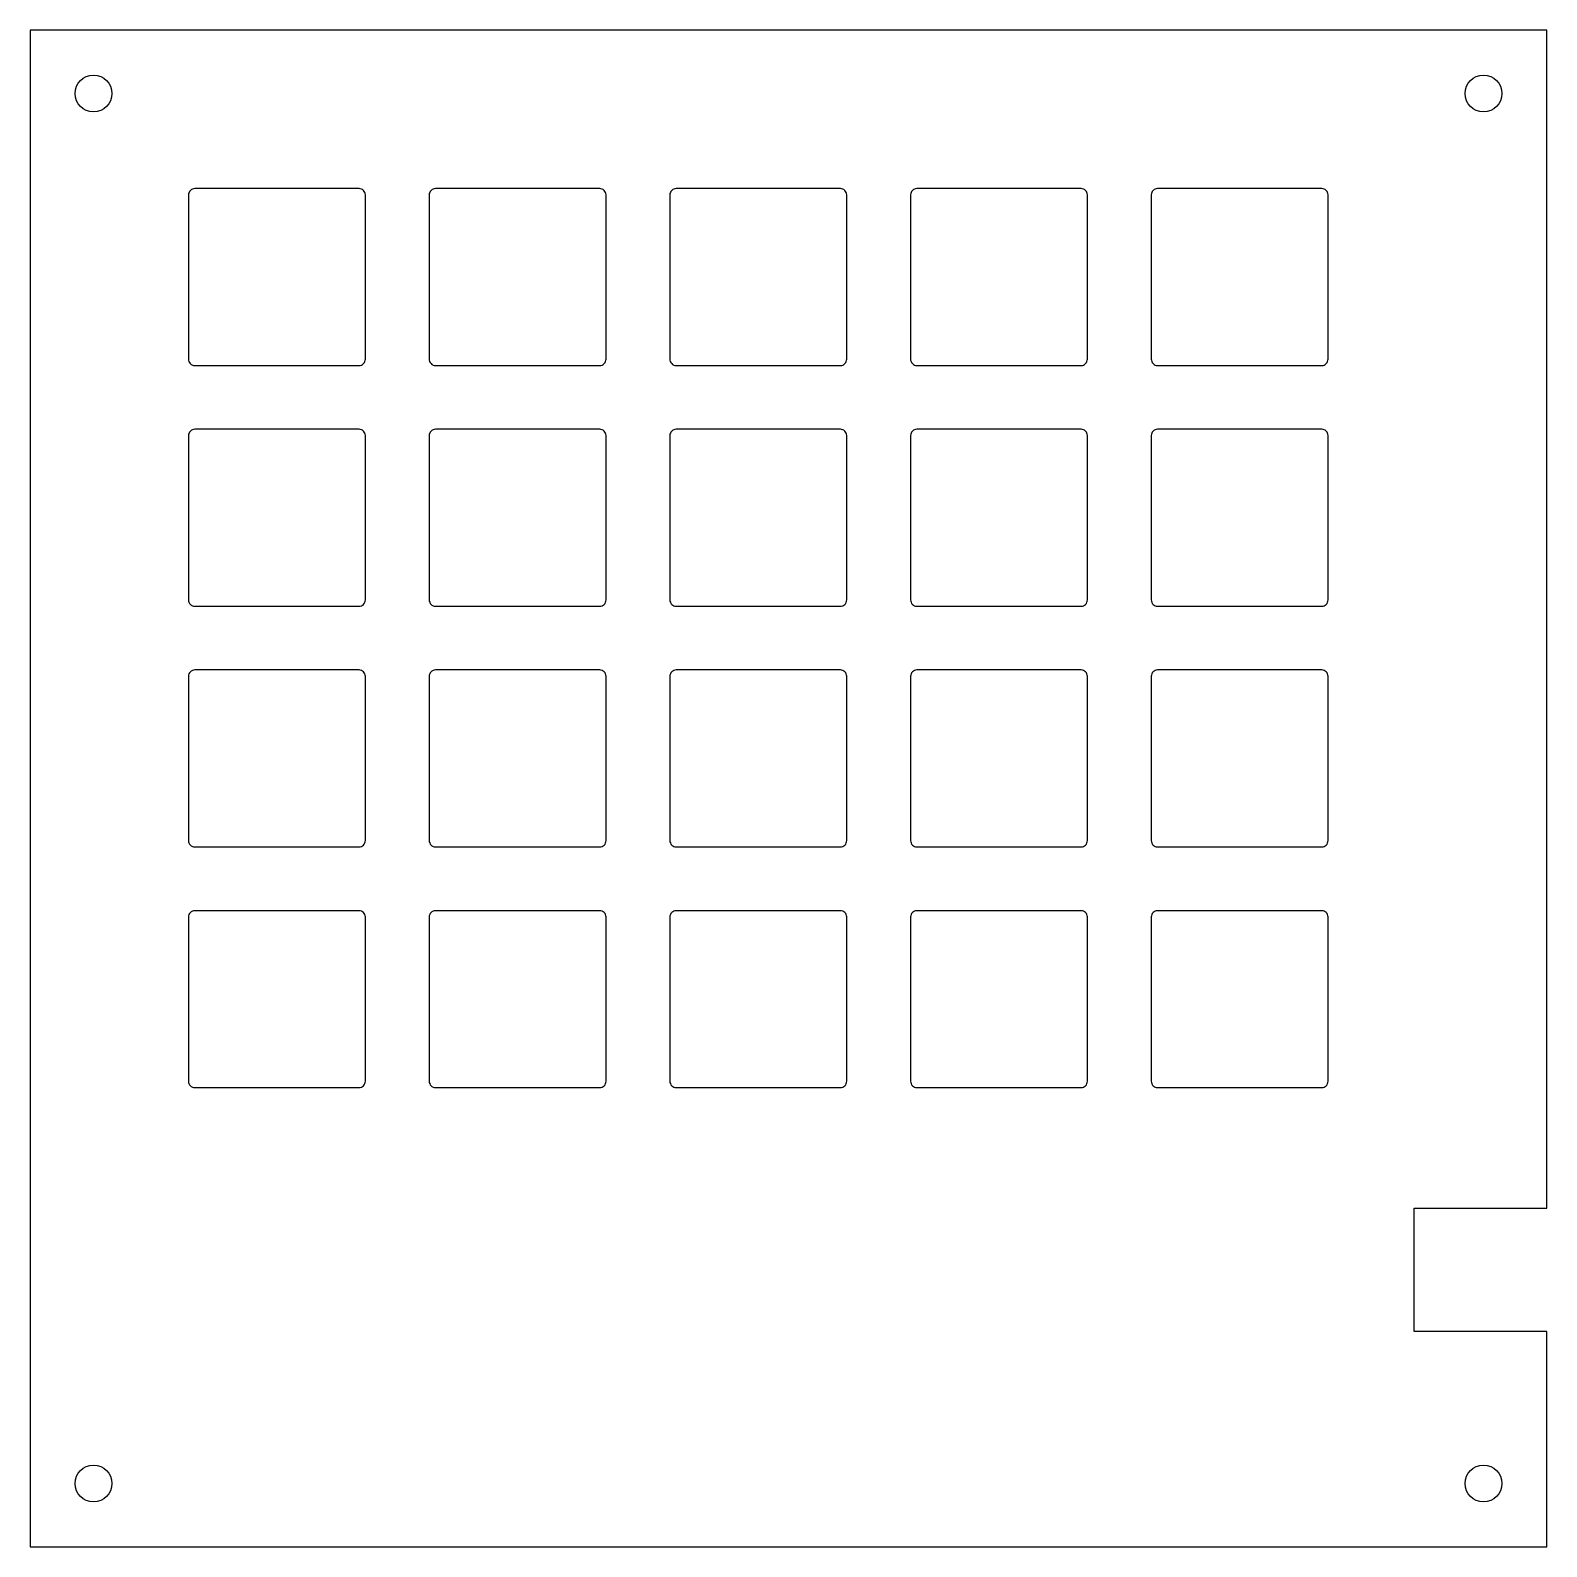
# Model space of a CAD drawing. Header units: millimetres. Extents: x -110 to 10, y -10 to 110.
import ezdxf

# ---------------------------------------------------------------- set-up
doc = ezdxf.new("R2010")
doc.units = ezdxf.units.MM
doc.layers.get('0').update_dxf_attribs({"linetype": 'CONTINUOUS'})

msp = doc.modelspace()

# ---------------------------------------------------------------- linework, layer by layer
msp.add_lwpolyline([(10, 7.04), (-0.49, 7.04), (-0.49, 16.78), (10, 16.78), (10, 110.02), (-110.02, 110.02), (-110.02, -10), (10, -10)], close=True)
for points in [[(-97.5, 84, 0.414214), (-97, 83.49), (-84, 83.49, 0.414214), (-83.5, 84), (-83.5, 97, 0.414214), (-84, 97.49), (-97, 97.49, 0.414214), (-97.5, 97)], [(-78.45, 84, 0.414214), (-77.95, 83.49), (-64.95, 83.49, 0.414214), (-64.45, 84), (-64.45, 97, 0.414214), (-64.95, 97.49), (-77.95, 97.49, 0.414214), (-78.45, 97)], [(-59.4, 84, 0.414214), (-58.9, 83.49), (-45.9, 83.49, 0.414214), (-45.4, 84), (-45.4, 97, 0.414214), (-45.9, 97.49), (-58.9, 97.49, 0.414214), (-59.4, 97)], [(-40.35, 84, 0.414214), (-39.85, 83.49), (-26.85, 83.49, 0.414214), (-26.35, 84), (-26.35, 97, 0.414214), (-26.85, 97.49), (-39.85, 97.49, 0.414214), (-40.35, 97)], [(-21.3, 84, 0.414214), (-20.8, 83.49), (-7.8, 83.49, 0.414214), (-7.3, 84), (-7.3, 97, 0.414214), (-7.8, 97.49), (-20.8, 97.49, 0.414214), (-21.3, 97)], [(-97.5, 64.94, 0.414214), (-97, 64.44), (-84, 64.44, 0.414214), (-83.5, 64.94), (-83.5, 77.95, 0.414214), (-84, 78.44), (-97, 78.44, 0.414214), (-97.5, 77.95)], [(-78.45, 64.94, 0.414214), (-77.95, 64.44), (-64.95, 64.44, 0.414214), (-64.45, 64.94), (-64.45, 77.95, 0.414214), (-64.95, 78.44), (-77.95, 78.44, 0.414214), (-78.45, 77.95)], [(-59.4, 64.94, 0.414214), (-58.9, 64.44), (-45.9, 64.44, 0.414214), (-45.4, 64.94), (-45.4, 77.95, 0.414214), (-45.9, 78.44), (-58.9, 78.44, 0.414214), (-59.4, 77.95)], [(-40.35, 64.94, 0.414214), (-39.85, 64.44), (-26.85, 64.44, 0.414214), (-26.35, 64.94), (-26.35, 77.95, 0.414214), (-26.85, 78.44), (-39.85, 78.44, 0.414214), (-40.35, 77.95)], [(-21.3, 64.94, 0.414214), (-20.8, 64.44), (-7.8, 64.44, 0.414214), (-7.3, 64.94), (-7.3, 77.95, 0.414214), (-7.8, 78.44), (-20.8, 78.44, 0.414214), (-21.3, 77.95)], [(-97.5, 45.89, 0.414214), (-97, 45.39), (-84, 45.39, 0.414214), (-83.5, 45.89), (-83.5, 58.89, 0.414214), (-84, 59.39), (-97, 59.39, 0.414214), (-97.5, 58.89)], [(-78.45, 45.89, 0.414214), (-77.95, 45.39), (-64.95, 45.39, 0.414214), (-64.45, 45.89), (-64.45, 58.89, 0.414214), (-64.95, 59.39), (-77.95, 59.39, 0.414214), (-78.45, 58.89)], [(-59.4, 45.89, 0.414214), (-58.9, 45.39), (-45.9, 45.39, 0.414214), (-45.4, 45.89), (-45.4, 58.89, 0.414214), (-45.9, 59.39), (-58.9, 59.39, 0.414214), (-59.4, 58.89)], [(-40.35, 45.89, 0.414214), (-39.85, 45.39), (-26.85, 45.39, 0.414214), (-26.35, 45.89), (-26.35, 58.89, 0.414214), (-26.85, 59.39), (-39.85, 59.39, 0.414214), (-40.35, 58.89)], [(-21.3, 45.89, 0.414214), (-20.8, 45.39), (-7.8, 45.39, 0.414214), (-7.3, 45.89), (-7.3, 58.89, 0.414214), (-7.8, 59.39), (-20.8, 59.39, 0.414214), (-21.3, 58.89)], [(-97.5, 26.84, 0.414214), (-97, 26.34), (-84, 26.34, 0.414214), (-83.5, 26.84), (-83.5, 39.84, 0.414214), (-84, 40.34), (-97, 40.34, 0.414214), (-97.5, 39.84)], [(-78.45, 26.84, 0.414214), (-77.95, 26.34), (-64.95, 26.34, 0.414214), (-64.45, 26.84), (-64.45, 39.84, 0.414214), (-64.95, 40.34), (-77.95, 40.34, 0.414214), (-78.45, 39.84)], [(-59.4, 26.84, 0.414214), (-58.9, 26.34), (-45.9, 26.34, 0.414214), (-45.4, 26.84), (-45.4, 39.84, 0.414214), (-45.9, 40.34), (-58.9, 40.34, 0.414214), (-59.4, 39.84)], [(-40.35, 26.84, 0.414214), (-39.85, 26.34), (-26.85, 26.34, 0.414214), (-26.35, 26.84), (-26.35, 39.84, 0.414214), (-26.85, 40.34), (-39.85, 40.34, 0.414214), (-40.35, 39.84)], [(-21.3, 26.84, 0.414214), (-20.8, 26.34), (-7.8, 26.34, 0.414214), (-7.3, 26.84), (-7.3, 39.84, 0.414214), (-7.8, 40.34), (-20.8, 40.34, 0.414214), (-21.3, 39.84)]]:
    msp.add_lwpolyline(points, format="xyb", close=True)
for centre in [(-105.02, 105.02), (5, 105.02), (-105.02, -5), (5, -5)]:
    msp.add_circle(centre, 1.46)

doc.saveas('drawing.dxf')
